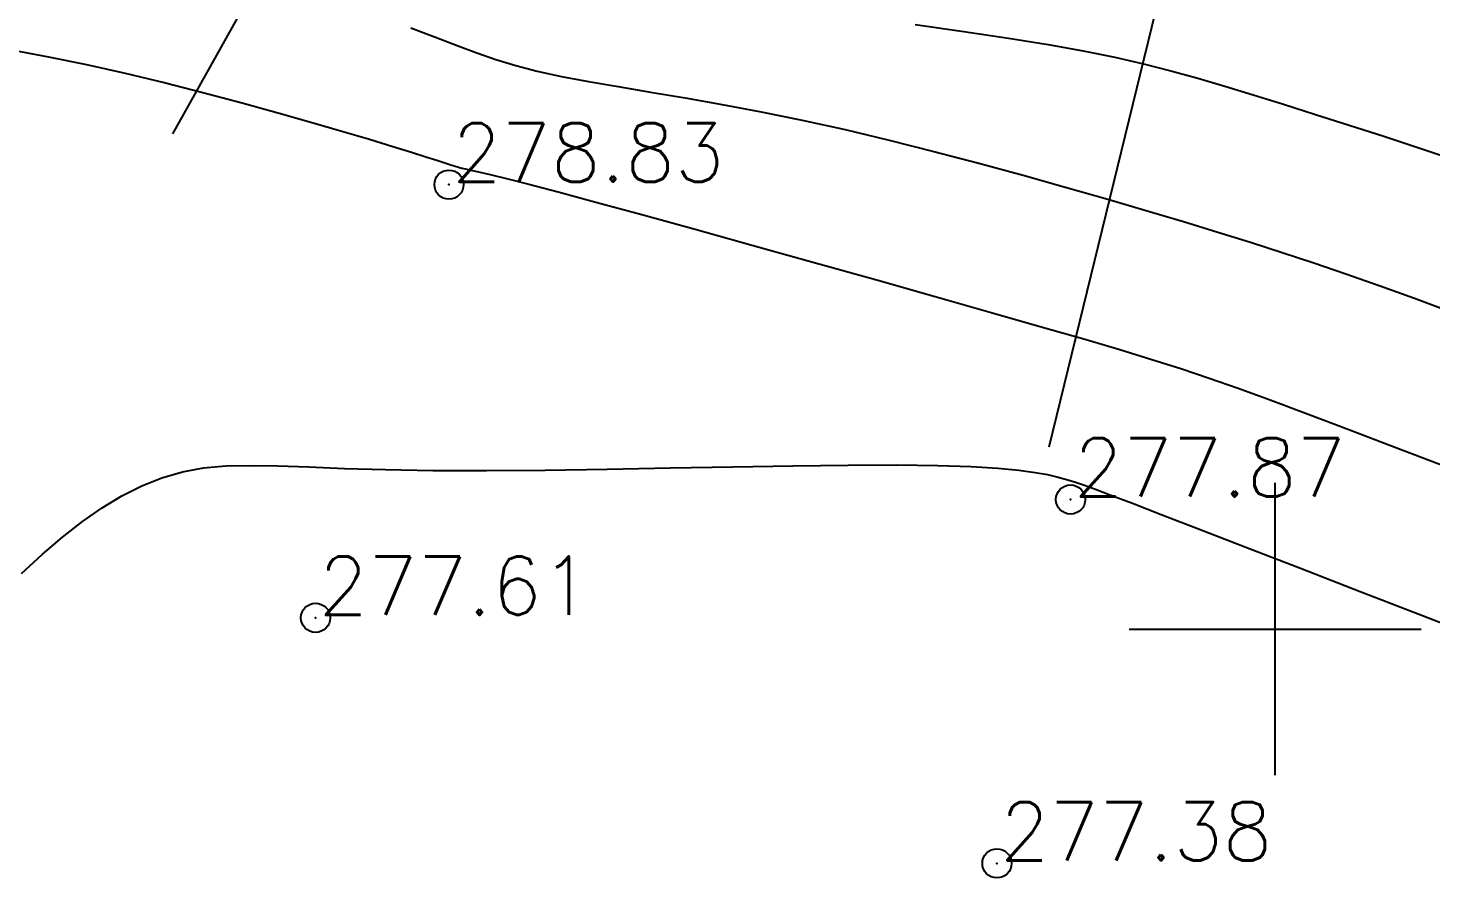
# Model space of a CAD drawing. Header units: millimetres. Extents: x 524954 to 526204, y 9523489 to 9524010.
# Drawn here: x 525878.64 to 525902.67, y 9523695.74 to 9523710.29 of the extents above; entities that cross this region are included whole.
import ezdxf

# ---------------------------------------------------------------- set-up
doc = ezdxf.new("R2010")
doc.units = ezdxf.units.MM
doc.header["$PDMODE"] = 32
doc.header["$PDSIZE"] = 0.5
for name, color, linetype in [('Carroyage', 7, 'Continuous'), ('CN_01_00', 3, 'Continuous'), ('CN_02_00', 4, 'Continuous'), ('CN_10_00', 1, 'Continuous'), ('Talus', 2, 'Continuous'), ('TopoAlt', 3, 'Continuous'), ('TOPOJIS', 7, 'Continuous')]:
    doc.layers.add(name, color=color, linetype=linetype)
doc.styles.add('Simplex 1.0', font='Simplex.shx', dxfattribs={"width": 0.99, "height": 1})

# ---------------------------------------------------------------- blocks, each defined once
blk = doc.blocks.new('TCPOINT M')
at = {"color": 0}
blk.add_point((0, 0), dxfattribs=at)
at = {"layer": 'TopoAlt', "style": 'Simplex 1.0', "width": 0.99}
blk.add_attdef('ALT', (0.15, 0.15), '', height=1, dxfattribs=at)

msp = doc.modelspace()

# ---------------------------------------------------------------- linework, layer by layer
at = {"layer": 'Carroyage'}
for p, q in [((525900, 9523697.5), (525900, 9523702.5)), ((525897.5, 9523700), (525902.5, 9523700))]:
    msp.add_line(p, q, dxfattribs=at)
at = {"layer": 'CN_01_00', "flags": 128}
for points, elevation in [([(525893.832, 9523710.351), (525894.668, 9523710.232), (525895.432, 9523710.118), (525896.11, 9523710.007), (525896.71, 9523709.898), (525897.25, 9523709.788), (525897.745, 9523709.675), (525898.213, 9523709.556), (525898.671, 9523709.43), (525899.134, 9523709.295), (525899.619, 9523709.147), (525900.139, 9523708.985), (525900.691, 9523708.811), (525901.267, 9523708.628), (525901.858, 9523708.436), (525902.458, 9523708.239), (525903.058, 9523708.039)], 281), ([(525878.356, 9523709.914), (525878.991, 9523709.799), (525879.642, 9523709.666), (525880.304, 9523709.516), (525880.971, 9523709.355), (525881.634, 9523709.187), (525882.281, 9523709.015), (525882.9, 9523708.844), (525883.482, 9523708.68), (525884.014, 9523708.525), (525884.485, 9523708.385), (525884.884, 9523708.264), (525885.204, 9523708.165), (525885.453, 9523708.087), (525885.64, 9523708.026), (525885.779, 9523707.981), (525885.88, 9523707.947), (525885.954, 9523707.923), (525886.013, 9523707.905), (525886.068, 9523707.891), (525886.131, 9523707.877), (525886.221, 9523707.858), (525886.355, 9523707.828), (525886.554, 9523707.781), (525886.835, 9523707.712), (525887.217, 9523707.615), (525887.72, 9523707.483), (525888.362, 9523707.31), (525889.152, 9523707.095), (525890.063, 9523706.844), (525891.058, 9523706.568), (525892.1, 9523706.277), (525893.151, 9523705.982), (525894.174, 9523705.693), (525895.133, 9523705.421), (525895.99, 9523705.176), (525896.719, 9523704.966), (525897.34, 9523704.783), (525897.884, 9523704.617), (525898.383, 9523704.459), (525898.866, 9523704.297), (525899.365, 9523704.121), (525899.911, 9523703.922), (525900.535, 9523703.689), (525901.258, 9523703.415), (525902.062, 9523703.109), (525902.92, 9523702.783)], 279)]:
    msp.add_lwpolyline(points, dxfattribs=dict(at, elevation=elevation))
at = {"layer": 'CN_02_00', "elevation": 278, "flags": 128}
msp.add_lwpolyline([(525878.524, 9523700.951), (525878.879, 9523701.276), (525879.226, 9523701.573), (525879.569, 9523701.84), (525879.908, 9523702.077), (525880.247, 9523702.282), (525880.587, 9523702.453), (525880.932, 9523702.59), (525881.282, 9523702.691), (525881.642, 9523702.757), (525882.025, 9523702.791), (525882.444, 9523702.802), (525882.914, 9523702.794), (525883.447, 9523702.775), (525884.058, 9523702.751), (525884.761, 9523702.729), (525885.57, 9523702.714), (525886.49, 9523702.712), (525887.498, 9523702.721), (525888.559, 9523702.737), (525889.641, 9523702.757), (525890.711, 9523702.777), (525891.735, 9523702.795), (525892.682, 9523702.807), (525893.518, 9523702.81), (525894.219, 9523702.801), (525894.79, 9523702.781), (525895.249, 9523702.753), (525895.61, 9523702.719), (525895.889, 9523702.682), (525896.1, 9523702.643), (525896.26, 9523702.606), (525896.384, 9523702.572), (525896.489, 9523702.541), (525896.597, 9523702.507), (525896.733, 9523702.461), (525896.921, 9523702.392), (525897.186, 9523702.293), (525897.553, 9523702.153), (525898.045, 9523701.963), (525898.687, 9523701.715), (525899.493, 9523701.403), (525900.43, 9523701.04), (525901.454, 9523700.643), (525902.523, 9523700.23), (525903.592, 9523699.817)], dxfattribs=at)
at = {"layer": 'CN_10_00', "elevation": 280, "flags": 128}
msp.add_lwpolyline([(525885.194, 9523710.294), (525885.615, 9523710.133), (525885.986, 9523709.99), (525886.325, 9523709.863), (525886.653, 9523709.749), (525886.992, 9523709.646), (525887.36, 9523709.551), (525887.775, 9523709.461), (525888.238, 9523709.374), (525888.747, 9523709.286), (525889.299, 9523709.194), (525889.892, 9523709.094), (525890.525, 9523708.983), (525891.194, 9523708.857), (525891.897, 9523708.714), (525892.631, 9523708.551), (525893.387, 9523708.371), (525894.154, 9523708.178), (525894.923, 9523707.976), (525895.682, 9523707.769), (525896.422, 9523707.562), (525897.133, 9523707.358), (525897.804, 9523707.162), (525898.429, 9523706.976), (525899.016, 9523706.797), (525899.575, 9523706.622), (525900.12, 9523706.447), (525900.662, 9523706.268), (525901.211, 9523706.08), (525901.781, 9523705.88), (525902.382, 9523705.663), (525903.023, 9523705.427)], dxfattribs=at)
at = {"layer": 'Talus'}
for p, q in [((525888.435, 9523721.568), (525881.11, 9523708.478)), ((525899.684, 9523717.683), (525896.122, 9523703.113))]:
    msp.add_line(p, q, dxfattribs=at)

# ---------------------------------------------------------------- block references
at = {"layer": 'TOPOJIS'}
ref = msp.add_blockref('TCPOINT M', (525885.848, 9523707.608, 278.83), dxfattribs=at)
ref.add_attrib('ALT', '278.83', (525885.898, 9523707.658, 278.83), dxfattribs={"layer": 'TopoAlt', "height": 1, "style": 'Simplex 1.0', "width": 0.99})
ref = msp.add_blockref('TCPOINT M', (525896.494, 9523702.217, 277.87), dxfattribs=at)
ref.add_attrib('ALT', '277.87', (525896.544, 9523702.267, 277.87), dxfattribs={"layer": 'TopoAlt', "height": 1, "style": 'Simplex 1.0', "width": 0.99})
ref = msp.add_blockref('TCPOINT M', (525883.563, 9523700.192, 277.61), dxfattribs=at)
ref.add_attrib('ALT', '277.61', (525883.613, 9523700.242, 277.61), dxfattribs={"layer": 'TopoAlt', "height": 1, "style": 'Simplex 1.0', "width": 0.99})
ref = msp.add_blockref('TCPOINT M', (525895.233, 9523695.988, 277.38), dxfattribs=at)
ref.add_attrib('ALT', '277.38', (525895.283, 9523696.038, 277.38), dxfattribs={"layer": 'TopoAlt', "height": 1, "style": 'Simplex 1.0', "width": 0.99})

doc.saveas('drawing.dxf')
